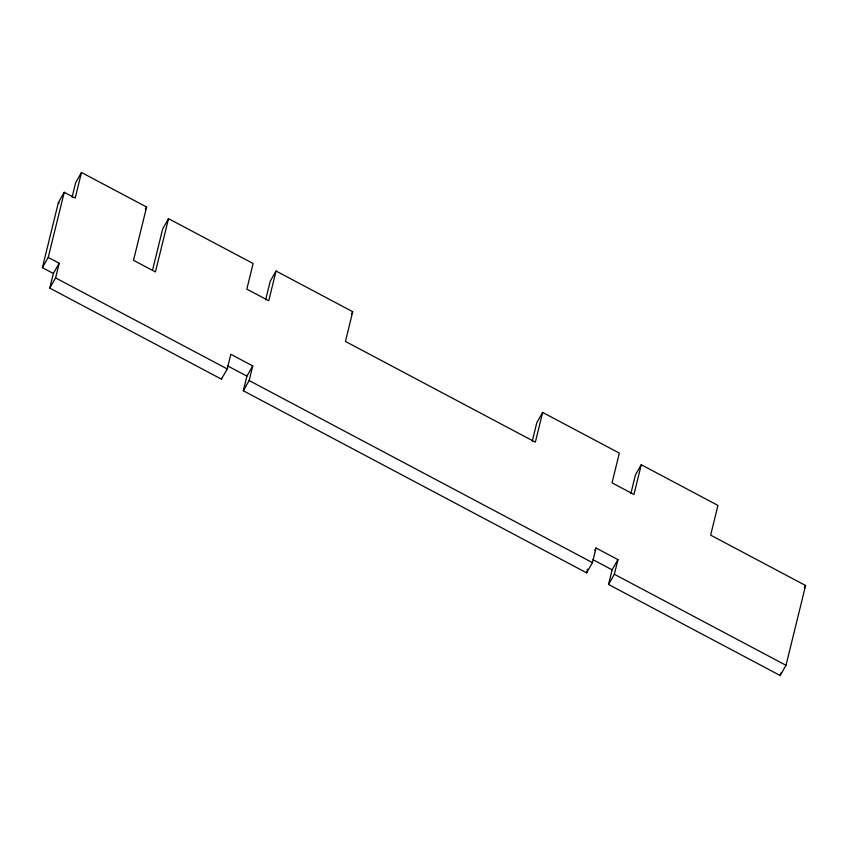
<?xml version="1.0" encoding="UTF-8"?>
<svg xmlns="http://www.w3.org/2000/svg" width="848" height="848" viewBox="0 0 848 848"><rect width="100%" height="100%" fill="white"/><g stroke="black" fill="none" stroke-linecap="round" stroke-linejoin="round"><path stroke-width="1.27" d="M596.038 547.999L592.445 562.637L586.615 572.845L243.323 390.769L249.142 380.551L252.736 365.923L230.826 354.294L227.232 368.933L221.413 379.141L49.767 288.108L53.36 273.469L42.4 267.661L58.406 202.502L64.236 192.284L75.186 198.093L81.482 172.483L146.609 207.029L133.518 260.304L155.428 271.922L168.519 218.657L253.128 263.527L246.832 289.136L268.742 300.754L276.045 271.031L352.736 311.714L345.443 341.437L535.342 442.158L542.646 412.435L619.337 453.118L612.044 482.841L633.954 494.458L641.258 464.736L717.949 505.419L710.645 535.141L805.6 585.502L786.001 665.298L780.171 675.517L608.525 584.473L612.118 569.835L617.948 559.627L596.038 547.999L594.745 550.267M42.4 267.661L48.23 257.442L64.236 192.284M72.112 197.107L75.652 182.702L81.482 172.483M49.767 288.108L55.586 277.89L59.18 263.262L48.23 257.442M152.735 269.378L162.689 228.865L168.519 218.657M221.413 379.141L221.635 378.229M243.323 390.769L246.916 376.13L252.736 365.923M265.657 299.821L270.215 281.25L276.045 271.031M532.258 441.225L536.816 422.654L542.646 412.435M586.615 572.845L587.06 571.022M587.282 570.1L587.516 569.188M630.859 493.525L635.428 474.954L641.258 464.736M608.525 584.473L614.355 574.255L617.948 559.627M780.171 675.517L780.785 673.015M53.36 273.469L59.18 263.262M145.305 209.297L146.609 207.029M351.443 313.983L352.736 311.714M804.307 587.77L805.6 585.502M58.406 202.502L59.307 202.979M227.741 365.965L246.916 376.13M592.943 559.669L612.118 569.835M55.586 277.89L227.232 368.933M249.142 380.551L592.445 562.637M614.355 574.255L786.001 665.298"/></g></svg>
